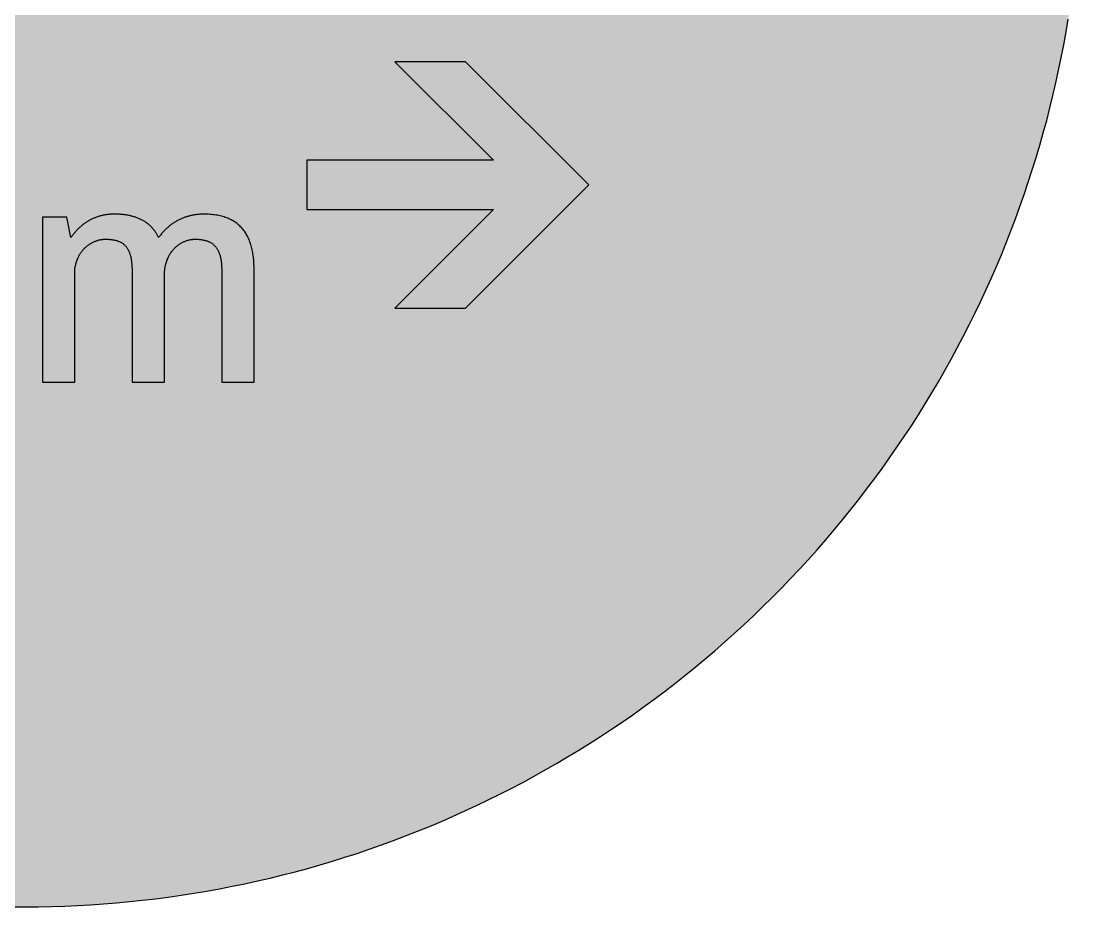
# Model space of a CAD drawing. Header units: millimetres. Extents: x 0 to 212, y 0 to 212.
# Drawn here: x 105.5 to 211.7, y 0.1 to 88.8 of the extents above; entities that cross this region are included whole.
import ezdxf

# ---------------------------------------------------------------- set-up
doc = ezdxf.new("R2010")
doc.units = ezdxf.units.MM

msp = doc.modelspace()

# ---------------------------------------------------------------- hatches: boundary and pattern name
for color, points in [(254, [(211.7189, 105.8869), (211.709, 107.2007), (211.6861, 108.5139), (211.6455, 109.8245), (211.5871, 111.1326), (211.5134, 112.4407), (211.4245, 113.7437), (211.3204, 115.0468), (211.201, 116.3447), (211.0638, 117.6426), (210.9114, 118.9355), (210.7413, 120.2258), (210.5584, 121.5136), (210.3577, 122.7988), (210.1418, 124.079), (209.9107, 125.3566), (209.6643, 126.6292), (209.4027, 127.8992), (209.1258, 129.1641), (208.8337, 130.4239), (208.5264, 131.6812), (208.2038, 132.936), (207.866, 134.1831), (207.5104, 135.4277), (207.1421, 136.6647), (206.7611, 137.8991), (206.3623, 139.1285), (205.9483, 140.3502), (205.5216, 141.5694), (205.0771, 142.781), (204.6199, 143.9901), (204.1474, 145.1915), (203.6623, 146.3853), (203.1619, 147.574), (202.6463, 148.7576), (202.1154, 149.9362), (201.5693, 151.1046), (201.0105, 152.2705), (200.439, 153.4262), (199.8523, 154.5768), (199.2503, 155.7198), (198.6356, 156.8577), (198.0057, 157.9855), (197.3605, 159.1081), (196.7052, 160.2232), (196.0321, 161.3281), (195.3489, 162.4279), (194.6504, 163.5176), (193.9366, 164.6022), (193.2102, 165.6766), (192.471, 166.7434), (191.7167, 167.8), (190.9521, 168.849), (190.1698, 169.8904), (189.3773, 170.9217), (188.5696, 171.9428), (187.7517, 172.9562), (186.9161, 173.9621), (186.0702, 174.9552), (185.2117, 175.9407), (184.338, 176.9161), (183.454, 177.8838), (182.5549, 178.8389), (181.643, 179.7837), (180.721, 180.7185), (179.7837, 181.643), (178.8389, 182.5549), (177.8838, 183.454), (176.9161, 184.338), (175.9407, 185.2117), (174.9552, 186.0702), (173.9621, 186.9161), (172.9562, 187.7492), (171.9428, 188.5696), (170.9217, 189.3773), (169.8904, 190.1698), (168.849, 190.9496), (167.8, 191.7167), (166.7408, 192.471), (165.6766, 193.2102), (164.6022, 193.9366), (163.5176, 194.6504), (162.4279, 195.3489), (161.3281, 196.0321), (160.2232, 196.7052), (159.1081, 197.3631), (157.9855, 198.0057), (156.8577, 198.6356), (155.7198, 199.2503), (154.5768, 199.8523), (153.4262, 200.439), (152.2705, 201.0131), (151.1046, 201.5719), (149.9362, 202.1154), (148.7576, 202.6463), (147.574, 203.1619), (146.3853, 203.6623), (145.1889, 204.15), (143.9875, 204.6199), (142.781, 205.0796), (141.5694, 205.5216), (140.3502, 205.9483), (139.1285, 206.3623), (137.8991, 206.7611), (136.6647, 207.1446), (135.4252, 207.5129), (134.1831, 207.866), (132.9334, 208.2038), (131.6812, 208.5264), (130.4239, 208.8337), (129.1641, 209.1284), (127.8966, 209.4052), (126.6292, 209.6668), (125.3541, 209.9132), (124.0765, 210.1444), (122.7963, 210.3603), (121.5136, 210.5584), (120.2258, 210.7438), (118.9355, 210.9114), (117.6401, 211.0638), (116.3447, 211.201), (115.0468, 211.3229), (113.7437, 211.4271), (112.4382, 211.516), (111.1326, 211.5896), (109.8245, 211.6455), (108.5113, 211.6861), (107.1982, 211.7115), (105.885, 211.7192), (104.5693, 211.7115), (103.2561, 211.6861), (101.9454, 211.6455), (100.6373, 211.5896), (99.3292, 211.516), (98.0262, 211.4271), (96.7232, 211.3229), (95.4253, 211.201), (94.1273, 211.0638), (92.8345, 210.9114), (91.5441, 210.7438), (90.2564, 210.5584), (88.9711, 210.3603), (87.691, 210.1444), (86.4133, 209.9132), (85.1408, 209.6668), (83.8708, 209.4052), (82.6059, 209.1284), (81.346, 208.8337), (80.0887, 208.5264), (78.834, 208.2038), (77.5868, 207.866), (76.3422, 207.5129), (75.1053, 207.1446), (73.8708, 206.7611), (72.6415, 206.3623), (71.4197, 205.9483), (70.2005, 205.5216), (68.9889, 205.0796), (67.7799, 204.6199), (66.5785, 204.15), (65.3847, 203.6623), (64.196, 203.1619), (63.0123, 202.6463), (61.8338, 202.1154), (60.6628, 201.5719), (59.4995, 201.0131), (58.3438, 200.439), (57.1932, 199.8523), (56.0502, 199.2503), (54.9123, 198.6356), (53.7845, 198.0057), (52.6618, 197.3631), (51.5468, 196.7052), (50.4419, 196.0321), (49.342, 195.3489), (48.2524, 194.6504), (47.1678, 193.9366), (46.0934, 193.2102), (45.0266, 192.471), (43.9699, 191.7167), (42.9209, 190.9496), (41.8795, 190.1698), (40.8483, 189.3773), (39.8272, 188.5696), (38.8137, 187.7492), (37.8079, 186.9161), (36.8148, 186.0702), (35.8292, 185.2117), (34.8539, 184.338), (33.8861, 183.454), (32.9311, 182.5549), (31.9862, 181.643), (31.049, 180.7185), (30.1269, 179.7837), (29.2151, 178.8389), (28.3159, 177.8838), (27.432, 176.9161), (26.5582, 175.9407), (25.6997, 174.9552), (24.8539, 173.9621), (24.0208, 172.9562), (23.2004, 171.9428), (22.3926, 170.9217), (21.6002, 169.8904), (20.8204, 168.849), (20.0533, 167.8), (19.2989, 166.7434), (18.5598, 165.6766), (17.8333, 164.6022), (17.1196, 163.5176), (16.4211, 162.4279), (15.7378, 161.3281), (15.0647, 160.2232), (14.4069, 159.1081), (13.7643, 157.9855), (13.1343, 156.8577), (12.5197, 155.7198), (11.9177, 154.5768), (11.3309, 153.4262), (10.7569, 152.2705), (10.1981, 151.1046), (9.6545, 149.9362), (9.1237, 148.7576), (8.6081, 147.574), (8.1077, 146.3853), (7.62, 145.1915), (7.1501, 143.9901), (6.6904, 142.781), (6.2484, 141.5694), (5.8217, 140.3502), (5.4077, 139.1285), (5.0089, 137.8991), (4.6253, 136.6647), (4.257, 135.4277), (3.904, 134.1831), (3.5662, 132.936), (3.2436, 131.6812), (2.9362, 130.4239), (2.6416, 129.1641), (2.3647, 127.8992), (2.1031, 126.6292), (1.8567, 125.3566), (1.6256, 124.079), (1.4097, 122.7988), (1.2116, 121.5136), (1.0262, 120.2258), (0.8585, 118.9355), (0.7061, 117.6426), (0.569, 116.3447), (0.447, 115.0468), (0.3429, 113.7437), (0.254, 112.4407), (0.1803, 111.1326), (0.1245, 109.8245), (0.0838, 108.5139), (0.0584, 107.2007), (0.0508, 105.885), (0.0584, 104.5718), (0.0838, 103.2586), (0.1245, 101.9454), (0.1803, 100.6373), (0.254, 99.3318), (0.3429, 98.0262), (0.447, 96.7232), (0.569, 95.4253), (0.7061, 94.1299), (0.8585, 92.8345), (1.0262, 91.5441), (1.2116, 90.2564), (1.4097, 88.9737), (1.6256, 87.6935), (1.8567, 86.4159), (2.1031, 85.1408), (2.3647, 83.8733), (2.6416, 82.6059), (2.9362, 81.346), (3.2436, 80.0887), (3.5662, 78.8365), (3.904, 77.5868), (4.257, 76.3448), (4.6253, 75.1053), (5.0089, 73.8708), (5.4077, 72.6415), (5.8217, 71.4197), (6.2484, 70.2005), (6.6904, 68.9889), (7.1501, 67.7824), (7.62, 66.581), (8.1077, 65.3847), (8.6081, 64.196), (9.1237, 63.0123), (9.6545, 61.8338), (10.1981, 60.6654), (10.7569, 59.4995), (11.3309, 58.3438), (11.9177, 57.1932), (12.5197, 56.0502), (13.1343, 54.9123), (13.7643, 53.7845), (14.4069, 52.6618), (15.0647, 51.5468), (15.7378, 50.4419), (16.4211, 49.342), (17.1196, 48.2524), (17.8333, 47.1678), (18.5598, 46.0934), (19.2989, 45.0291), (20.0533, 43.9699), (20.8204, 42.9209), (21.6002, 41.8795), (22.3926, 40.8483), (23.2004, 39.8272), (24.0208, 38.8137), (24.8539, 37.8079), (25.6997, 36.8148), (26.5582, 35.8292), (27.432, 34.8539), (28.3159, 33.8861), (29.2151, 32.9311), (30.1269, 31.9862), (31.049, 31.049), (31.9862, 30.1269), (32.9311, 29.2151), (33.8861, 28.3159), (34.8539, 27.432), (35.8292, 26.5582), (36.8148, 25.6997), (37.8079, 24.8539), (38.8137, 24.0182), (39.8272, 23.2004), (40.8483, 22.3926), (41.8795, 21.6002), (42.9209, 20.8178), (43.9699, 20.0533), (45.0266, 19.2989), (46.0934, 18.5598), (47.1678, 17.8333), (48.2524, 17.1196), (49.342, 16.4211), (50.4419, 15.7378), (51.5468, 15.0647), (52.6618, 14.4094), (53.7845, 13.7643), (54.9123, 13.1343), (56.0502, 12.5197), (57.1932, 11.9177), (58.3438, 11.3309), (59.4995, 10.7594), (60.6628, 10.2006), (61.8338, 9.6545), (63.0123, 9.1237), (64.196, 8.6081), (65.3847, 8.1077), (66.5785, 7.6225), (67.7799, 7.1501), (68.9889, 6.6929), (70.2005, 6.2484), (71.4197, 5.8217), (72.6415, 5.4077), (73.8708, 5.0089), (75.1053, 4.6279), (76.3422, 4.2596), (77.5868, 3.904), (78.834, 3.5662), (80.0887, 3.2436), (81.346, 2.9362), (82.6059, 2.6441), (83.8708, 2.3673), (85.1408, 2.1057), (86.4133, 1.8593), (87.691, 1.6281), (88.9711, 1.4122), (90.2564, 1.2116), (91.5441, 1.0287), (92.8345, 0.8585), (94.1273, 0.7061), (95.4253, 0.569), (96.7232, 0.4496), (98.0262, 0.3454), (99.3292, 0.2565), (100.6373, 0.1829), (101.9454, 0.1245), (103.2561, 0.0838), (104.5693, 0.061), (105.885, 0.0533), (107.1982, 0.061), (108.5113, 0.0838), (109.8245, 0.1245), (111.1326, 0.1829), (112.4382, 0.2565), (113.7437, 0.3454), (115.0468, 0.4496), (116.3447, 0.569), (117.6401, 0.7061), (118.9355, 0.8585), (120.2258, 1.0287), (121.5136, 1.2116), (122.7963, 1.4122), (124.0765, 1.6281), (125.3541, 1.8593), (126.6292, 2.1057), (127.8966, 2.3673), (129.1641, 2.6441), (130.4239, 2.9362), (131.6812, 3.2436), (132.9334, 3.5662), (134.1831, 3.904), (135.4252, 4.2596), (136.6647, 4.6279), (137.8991, 5.0089), (139.1285, 5.4077), (140.3502, 5.8217), (141.5694, 6.2484), (142.781, 6.6929), (143.9875, 7.1501), (145.1889, 7.6225), (146.3853, 8.1077), (147.574, 8.6081), (148.7576, 9.1237), (149.9362, 9.6545), (151.1046, 10.2006), (152.2705, 10.7594), (153.4262, 11.3309), (154.5768, 11.9177), (155.7198, 12.5197), (156.8577, 13.1343), (157.9855, 13.7643), (159.1081, 14.4094), (160.2232, 15.0647), (161.3281, 15.7378), (162.4279, 16.4211), (163.5176, 17.1196), (164.6022, 17.8333), (165.6766, 18.5598), (166.7408, 19.2989), (167.8, 20.0533), (168.849, 20.8178), (169.8904, 21.6002), (170.9217, 22.3926), (171.9428, 23.2004), (172.9562, 24.0182), (173.9621, 24.8539), (174.9552, 25.6997), (175.9407, 26.5582), (176.9161, 27.432), (177.8838, 28.3159), (178.8389, 29.2151), (179.7837, 30.1269), (180.721, 31.049), (181.643, 31.9862), (182.5549, 32.9311), (183.454, 33.8861), (184.338, 34.8539), (185.2117, 35.8292), (186.0702, 36.8148), (186.9161, 37.8079), (187.7517, 38.8137), (188.5696, 39.8272), (189.3773, 40.8483), (190.1698, 41.8795), (190.9521, 42.9209), (191.7167, 43.9699), (192.471, 45.0291), (193.2102, 46.0934), (193.9366, 47.1678), (194.6504, 48.2524), (195.3489, 49.342), (196.0321, 50.4419), (196.7052, 51.5468), (197.3605, 52.6618), (198.0057, 53.7845), (198.6356, 54.9123), (199.2503, 56.0502), (199.8523, 57.1932), (200.439, 58.3438), (201.0105, 59.4995), (201.5693, 60.6654), (202.1154, 61.8338), (202.6463, 63.0123), (203.1619, 64.196), (203.6623, 65.3847), (204.1474, 66.581), (204.6199, 67.7824), (205.0771, 68.9889), (205.5216, 70.2005), (205.9483, 71.4197), (206.3623, 72.6415), (206.7611, 73.8708), (207.1421, 75.1053), (207.5104, 76.3448), (207.866, 77.5868), (208.2038, 78.8365), (208.5264, 80.0887), (208.8337, 81.346), (209.1258, 82.6059), (209.4027, 83.8733), (209.6643, 85.1408), (209.9107, 86.4159), (210.1418, 87.6935), (210.3577, 88.9737), (210.5584, 90.2564), (210.7413, 91.5441), (210.9114, 92.8345), (211.0638, 94.1299), (211.201, 95.4253), (211.3204, 96.7232), (211.4245, 98.0262), (211.5134, 99.3318), (211.5871, 100.6373), (211.6455, 101.9454), (211.6861, 103.2586), (211.709, 104.5718), (211.7166, 105.885)]), (59, [(162.33, 72.3731), (149.9828, 84.7203), (142.9272, 84.7203), (152.805, 74.8425), (134.1078, 74.8425), (134.1078, 69.9036), (152.805, 69.9036), (142.9272, 60.0258), (149.9828, 60.0258)]), (59, [(119.8316, 52.6175), (119.8316, 63.2531), (119.8321, 63.3705), (119.8347, 63.4898), (119.8423, 63.6041), (119.8499, 63.7159), (119.8626, 63.8277), (119.8753, 63.9369), (119.8905, 64.0436), (119.9083, 64.1477), (119.9286, 64.2518), (119.9515, 64.3509), (119.9769, 64.45), (120.0023, 64.5465), (120.0302, 64.6405), (120.0607, 64.7344), (120.0937, 64.8233), (120.1268, 64.9122), (120.1649, 64.9986), (120.2004, 65.0824), (120.2411, 65.1662), (120.2817, 65.245), (120.3249, 65.3237), (120.3681, 65.3999), (120.4138, 65.4736), (120.4595, 65.5472), (120.5078, 65.6184), (120.556, 65.6869), (120.6068, 65.753), (120.6602, 65.819), (120.7135, 65.88), (120.7668, 65.9409), (120.8227, 65.9994), (120.8786, 66.0578), (120.9345, 66.1137), (120.9929, 66.167), (121.0513, 66.2178), (121.1097, 66.2686), (121.1707, 66.3143), (121.2317, 66.36), (121.2926, 66.4058), (121.3561, 66.4489), (121.4171, 66.487), (121.4806, 66.5277), (121.5441, 66.5632), (121.6076, 66.5988), (121.6736, 66.6318), (121.7371, 66.6623), (121.8006, 66.6928), (121.8667, 66.7207), (121.9302, 66.7487), (121.9962, 66.7715), (122.0597, 66.7944), (122.1257, 66.8147), (122.1892, 66.835), (122.2553, 66.8528), (122.3188, 66.868), (122.3823, 66.8833), (122.4458, 66.896), (122.5093, 66.9061), (122.5728, 66.9138), (122.6337, 66.9214), (122.6972, 66.929), (122.7582, 66.9315), (122.8192, 66.9341), (122.8776, 66.9341), (122.9665, 66.9341), (123.0528, 66.9315), (123.1392, 66.929), (123.223, 66.9239), (123.3043, 66.9188), (123.3856, 66.9112), (123.4643, 66.9036), (123.5405, 66.8934), (123.6167, 66.8807), (123.6904, 66.868), (123.764, 66.8528), (123.8352, 66.8376), (123.9037, 66.8198), (123.9723, 66.802), (124.0384, 66.7817), (124.1044, 66.7614), (124.1679, 66.7385), (124.2289, 66.7131), (124.2898, 66.6877), (124.3482, 66.6598), (124.4067, 66.6293), (124.4625, 66.5988), (124.5159, 66.5683), (124.5692, 66.5328), (124.62, 66.4972), (124.6708, 66.4616), (124.7191, 66.4235), (124.7673, 66.3829), (124.8131, 66.3397), (124.8562, 66.2965), (124.8994, 66.2508), (124.9426, 66.2051), (124.9807, 66.1568), (125.0213, 66.106), (125.0594, 66.0552), (125.095, 66.0019), (125.128, 65.946), (125.1636, 65.8876), (125.1941, 65.8292), (125.2245, 65.7682), (125.255, 65.7073), (125.283, 65.6438), (125.3084, 65.5777), (125.3338, 65.5091), (125.3592, 65.4406), (125.382, 65.3694), (125.4023, 65.2958), (125.4227, 65.2196), (125.443, 65.1434), (125.4582, 65.0646), (125.476, 64.9859), (125.4912, 64.9021), (125.5039, 64.8183), (125.5166, 64.7319), (125.5293, 64.643), (125.5395, 64.5541), (125.5471, 64.4601), (125.5547, 64.3661), (125.5624, 64.2696), (125.5674, 64.1731), (125.5725, 64.0715), (125.5751, 63.9699), (125.5751, 63.8658), (125.5776, 63.7591), (125.578, 52.6175), (128.8161, 52.6175), (128.8161, 63.9202), (128.8136, 64.0842), (128.811, 64.2468), (128.8059, 64.4093), (128.7983, 64.5668), (128.7882, 64.7217), (128.7755, 64.8767), (128.7602, 65.0291), (128.745, 65.1764), (128.7247, 65.3237), (128.7043, 65.4685), (128.6789, 65.6107), (128.6535, 65.7479), (128.6256, 65.8851), (128.5951, 66.0197), (128.5621, 66.1518), (128.5265, 66.2813), (128.4884, 66.4083), (128.4478, 66.5328), (128.4046, 66.6547), (128.3614, 66.7766), (128.3132, 66.8934), (128.2624, 67.0077), (128.2116, 67.1195), (128.1557, 67.2287), (128.0973, 67.3354), (128.0389, 67.4421), (127.9754, 67.5437), (127.9119, 67.6427), (127.8433, 67.7393), (127.7722, 67.8332), (127.701, 67.9247), (127.6248, 68.0136), (127.5461, 68.0999), (127.4674, 68.1838), (127.3835, 68.265), (127.2972, 68.3438), (127.2083, 68.42), (127.1168, 68.4936), (127.0229, 68.5648), (126.9263, 68.6333), (126.8273, 68.6994), (126.7257, 68.7603), (126.6215, 68.8213), (126.5149, 68.8772), (126.4031, 68.9331), (126.2913, 68.9839), (126.1745, 69.0347), (126.0577, 69.0804), (125.9357, 69.1236), (125.8113, 69.1642), (125.6843, 69.2023), (125.5547, 69.2379), (125.4201, 69.2709), (125.2855, 69.3014), (125.1458, 69.3268), (125.0061, 69.3522), (124.8613, 69.3725), (124.714, 69.3928), (124.5641, 69.408), (124.4092, 69.4207), (124.2543, 69.4309), (124.0942, 69.4385), (123.9317, 69.4411), (123.7666, 69.4436), (123.6878, 69.4436), (123.6091, 69.4411), (123.5304, 69.4385), (123.4516, 69.436), (123.3729, 69.4309), (123.2941, 69.4233), (123.2154, 69.4182), (123.1367, 69.408), (123.0579, 69.4004), (122.9792, 69.3903), (122.9004, 69.3776), (122.8217, 69.3649), (122.743, 69.3522), (122.6642, 69.3369), (122.588, 69.3217), (122.5093, 69.3039), (122.4305, 69.2861), (122.3543, 69.2658), (122.2756, 69.2455), (122.1994, 69.2252), (122.1232, 69.2023), (122.047, 69.1769), (121.9708, 69.154), (121.8946, 69.1261), (121.8184, 69.1007), (121.7422, 69.0702), (121.6685, 69.0423), (121.5949, 69.0118), (121.5187, 68.9788), (121.445, 68.9458), (121.3714, 68.9102), (121.2977, 68.8746), (121.2266, 68.8391), (121.1529, 68.801), (121.0818, 68.7629), (121.0107, 68.7222), (120.9396, 68.6816), (120.8684, 68.6384), (120.7999, 68.5927), (120.7313, 68.5495), (120.6602, 68.5013), (120.5941, 68.4555), (120.5255, 68.4073), (120.457, 68.3565), (120.3909, 68.3057), (120.3249, 68.2523), (120.2614, 68.199), (120.1953, 68.1431), (120.1318, 68.0872), (120.0683, 68.0314), (120.0048, 67.9729), (119.9439, 67.912), (119.8829, 67.851), (119.822, 67.7875), (119.761, 67.724), (119.7026, 67.6605), (119.6442, 67.5945), (119.5857, 67.5259), (119.5299, 67.4573), (119.474, 67.3862), (119.4181, 67.3151), (119.3648, 67.244), (119.3114, 67.1703), (119.2581, 67.0941), (119.2225, 67.1652), (119.187, 67.2363), (119.1514, 67.3075), (119.1133, 67.376), (119.0727, 67.4446), (119.0346, 67.5107), (118.9914, 67.5767), (118.9507, 67.6427), (118.9076, 67.7037), (118.8618, 67.7672), (118.8161, 67.8282), (118.7704, 67.8891), (118.7221, 67.9475), (118.6739, 68.006), (118.6231, 68.0618), (118.5723, 68.1177), (118.5189, 68.1711), (118.4681, 68.2244), (118.4123, 68.2777), (118.3564, 68.3285), (118.3005, 68.3793), (118.2421, 68.4276), (118.1837, 68.4733), (118.1227, 68.5216), (118.0617, 68.5673), (118.0008, 68.6105), (117.9373, 68.6537), (117.8738, 68.6968), (117.8077, 68.7375), (117.7417, 68.7756), (117.6731, 68.8137), (117.6045, 68.8518), (117.5334, 68.8873), (117.4623, 68.9229), (117.3912, 68.9585), (117.3175, 68.9915), (117.2413, 69.022), (117.1651, 69.0524), (117.0889, 69.0829), (117.0102, 69.1109), (116.9314, 69.1363), (116.8502, 69.1642), (116.7689, 69.1871), (116.6876, 69.2125), (116.6038, 69.2353), (116.5174, 69.2556), (116.4311, 69.276), (116.3447, 69.2963), (116.2558, 69.3141), (116.1644, 69.3293), (116.0729, 69.3445), (115.9815, 69.3598), (115.8875, 69.3725), (115.7935, 69.3852), (115.697, 69.3953), (115.6005, 69.4055), (115.504, 69.4157), (115.4049, 69.4233), (115.3033, 69.4284), (115.2017, 69.4334), (115.0976, 69.4385), (114.9934, 69.4411), (114.8893, 69.4436), (114.7826, 69.4436), (114.7039, 69.4436), (114.6277, 69.4411), (114.5515, 69.4385), (114.4727, 69.4334), (114.3965, 69.4284), (114.3203, 69.4233), (114.2441, 69.4157), (114.1679, 69.408), (114.0917, 69.3979), (114.0155, 69.3877), (113.9393, 69.375), (113.8631, 69.3623), (113.7869, 69.3496), (113.7133, 69.3344), (113.6371, 69.3166), (113.5634, 69.2988), (113.4872, 69.281), (113.4135, 69.2607), (113.3399, 69.2404), (113.2662, 69.2175), (113.1926, 69.1947), (113.1189, 69.1718), (113.0478, 69.1464), (112.9741, 69.1185), (112.903, 69.0905), (112.8319, 69.0626), (112.7582, 69.0321), (112.6871, 69.0016), (112.6185, 68.9686), (112.5474, 68.9356), (112.4788, 68.9), (112.4077, 68.8645), (112.3391, 68.8264), (112.2705, 68.7883), (112.202, 68.7502), (112.1359, 68.7095), (112.0673, 68.6664), (112.0013, 68.6232), (111.9353, 68.58), (111.8692, 68.5343), (111.8032, 68.4886), (111.7397, 68.4403), (111.6736, 68.392), (111.6101, 68.3412), (111.5466, 68.2904), (111.4857, 68.2396), (111.4222, 68.1863), (111.3612, 68.1304), (111.3003, 68.0745), (111.2393, 68.0187), (111.1809, 67.9602), (111.1225, 67.8993), (111.064, 67.8409), (111.0056, 67.7774), (110.9472, 67.7139), (110.8913, 67.6504), (110.8354, 67.5843), (110.7796, 67.5183), (110.7262, 67.4497), (110.6729, 67.3811), (110.6195, 67.3125), (110.5662, 67.2414), (110.5154, 67.1678), (110.4646, 67.0941), (110.0529, 69.1261), (107.6082, 69.1261), (107.6082, 52.6175), (110.8467, 52.6175), (110.8467, 63.4432), (110.8456, 63.5533), (110.8507, 63.6651), (110.8583, 63.7718), (110.8659, 63.8785), (110.8786, 63.9826), (110.8913, 64.0867), (110.9066, 64.1858), (110.9243, 64.2849), (110.9472, 64.3814), (110.9701, 64.4754), (110.9929, 64.5693), (111.0209, 64.6608), (111.0488, 64.7497), (111.0793, 64.836), (111.1123, 64.9224), (111.1479, 65.0062), (111.1834, 65.0875), (111.2215, 65.1662), (111.2622, 65.245), (111.3028, 65.3212), (111.346, 65.3948), (111.3892, 65.4685), (111.4349, 65.5396), (111.4831, 65.6082), (111.5314, 65.6742), (111.5822, 65.7403), (111.633, 65.8038), (111.6863, 65.8647), (111.7397, 65.9257), (111.793, 65.9816), (111.8489, 66.04), (111.9048, 66.0933), (111.9632, 66.1467), (112.0216, 66.1975), (112.08, 66.2457), (112.1385, 66.294), (112.1994, 66.3397), (112.2604, 66.3829), (112.3213, 66.4261), (112.3848, 66.4667), (112.4483, 66.5048), (112.5093, 66.5429), (112.5728, 66.5785), (112.6388, 66.6115), (112.7023, 66.642), (112.7658, 66.6725), (112.8293, 66.7029), (112.8954, 66.7283), (112.9589, 66.7537), (113.0249, 66.7766), (113.0884, 66.7995), (113.1519, 66.8198), (113.2154, 66.8376), (113.2815, 66.8553), (113.345, 66.8706), (113.4059, 66.8833), (113.4694, 66.896), (113.5329, 66.9061), (113.5939, 66.9163), (113.6548, 66.9214), (113.7158, 66.929), (113.7768, 66.9315), (113.8352, 66.9341), (113.8936, 66.9341), (113.9825, 66.9341), (114.0689, 66.9315), (114.1552, 66.929), (114.239, 66.9265), (114.3203, 66.9214), (114.3991, 66.9138), (114.4803, 66.9061), (114.5565, 66.896), (114.6327, 66.8858), (114.7064, 66.8731), (114.7801, 66.8604), (114.8486, 66.8452), (114.9198, 66.8299), (114.9883, 66.8122), (115.0544, 66.7944), (115.1179, 66.7741), (115.1814, 66.7512), (115.2449, 66.7283), (115.3033, 66.7055), (115.3643, 66.6775), (115.4201, 66.6496), (115.476, 66.6217), (115.5319, 66.5912), (115.5852, 66.5582), (115.636, 66.5251), (115.6868, 66.4896), (115.7351, 66.4515), (115.7808, 66.4134), (115.8265, 66.3727), (115.8723, 66.3296), (115.9154, 66.2864), (115.9561, 66.2407), (115.9967, 66.1924), (116.0348, 66.1441), (116.0729, 66.0933), (116.1085, 66.04), (116.144, 65.9867), (116.1771, 65.9282), (116.2101, 65.8724), (116.2406, 65.8114), (116.2685, 65.7504), (116.2964, 65.6844), (116.3244, 65.6184), (116.3498, 65.5523), (116.3726, 65.4812), (116.3955, 65.4101), (116.4184, 65.3364), (116.4387, 65.2602), (116.4565, 65.184), (116.4742, 65.1027), (116.492, 65.0215), (116.5047, 64.9376), (116.52, 64.8513), (116.5327, 64.7624), (116.5428, 64.6735), (116.553, 64.5795), (116.5631, 64.4855), (116.5708, 64.389), (116.5758, 64.2899), (116.5835, 64.1883), (116.586, 64.0842), (116.5885, 63.9775), (116.5911, 63.8708), (116.5911, 63.7591), (116.5931, 52.6175)])]:
    msp.add_hatch(color=color).paths.add_polyline_path(points)

# ---------------------------------------------------------------- linework, layer by layer
at = {"color": 254}
msp.add_lwpolyline([(104.5693, 0.061), (105.885, 0.0533), (107.1982, 0.061), (108.5113, 0.0838), (109.8245, 0.1245), (111.1326, 0.1829), (112.4382, 0.2565), (113.7437, 0.3454), (115.0468, 0.4496), (116.3447, 0.569), (117.6401, 0.7061), (118.9355, 0.8585), (120.2258, 1.0287), (121.5136, 1.2116), (122.7963, 1.4122), (124.0765, 1.6281), (125.3541, 1.8593), (126.6292, 2.1057), (127.8966, 2.3673), (129.1641, 2.6441), (130.4239, 2.9362), (131.6812, 3.2436), (132.9334, 3.5662), (134.1831, 3.904), (135.4252, 4.2596), (136.6647, 4.6279), (137.8991, 5.0089), (139.1285, 5.4077), (140.3502, 5.8217), (141.5694, 6.2484), (142.781, 6.6929), (143.9875, 7.1501), (145.1889, 7.6225), (146.3853, 8.1077), (147.574, 8.6081), (148.7576, 9.1237), (149.9362, 9.6545), (151.1046, 10.2006), (152.2705, 10.7594), (153.4262, 11.3309), (154.5768, 11.9177), (155.7198, 12.5197), (156.8577, 13.1343), (157.9855, 13.7643), (159.1081, 14.4094), (160.2232, 15.0647), (161.3281, 15.7378), (162.4279, 16.4211), (163.5176, 17.1196), (164.6022, 17.8333), (165.6766, 18.5598), (166.7408, 19.2989), (167.8, 20.0533), (168.849, 20.8178), (169.8904, 21.6002), (170.9217, 22.3926), (171.9428, 23.2004), (172.9562, 24.0182), (173.9621, 24.8539), (174.9552, 25.6997), (175.9407, 26.5582), (176.9161, 27.432), (177.8838, 28.3159), (178.8389, 29.2151), (179.7837, 30.1269), (180.721, 31.049), (181.643, 31.9862), (182.5549, 32.9311), (183.454, 33.8861), (184.338, 34.8539), (185.2117, 35.8292), (186.0702, 36.8148), (186.9161, 37.8079), (187.7517, 38.8137), (188.5696, 39.8272), (189.3773, 40.8483), (190.1698, 41.8795), (190.9521, 42.9209), (191.7167, 43.9699), (192.471, 45.0291), (193.2102, 46.0934), (193.9366, 47.1678), (194.6504, 48.2524), (195.3489, 49.342), (196.0321, 50.4419), (196.7052, 51.5468), (197.3605, 52.6618), (198.0057, 53.7845), (198.6356, 54.9123), (199.2503, 56.0502), (199.8523, 57.1932), (200.439, 58.3438), (201.0105, 59.4995), (201.5693, 60.6654), (202.1154, 61.8338), (202.6463, 63.0123), (203.1619, 64.196), (203.6623, 65.3847), (204.1474, 66.581), (204.6199, 67.7824), (205.0771, 68.9889), (205.5216, 70.2005), (205.9483, 71.4197), (206.3623, 72.6415), (206.7611, 73.8708), (207.1421, 75.1053), (207.5104, 76.3448), (207.866, 77.5868), (208.2038, 78.8365), (208.5264, 80.0887), (208.8337, 81.346), (209.1258, 82.6059), (209.4027, 83.8733), (209.6643, 85.1408), (209.9107, 86.4159), (210.1418, 87.6935), (210.3577, 88.9737)], dxfattribs=at)
at = {"color": 59}
for points in [[(162.33, 72.3731), (149.9828, 84.7203), (142.9272, 84.7203), (152.805, 74.8425), (134.1078, 74.8425), (134.1078, 69.9036), (152.805, 69.9036), (142.9272, 60.0258), (149.9828, 60.0258), (162.33, 72.3731)], [(119.8316, 52.6175), (119.8316, 63.2531), (119.8321, 63.3705), (119.8347, 63.4898), (119.8423, 63.6041), (119.8499, 63.7159), (119.8626, 63.8277), (119.8753, 63.9369), (119.8905, 64.0436), (119.9083, 64.1477), (119.9286, 64.2518), (119.9515, 64.3509), (119.9769, 64.45), (120.0023, 64.5465), (120.0302, 64.6405), (120.0607, 64.7344), (120.0937, 64.8233), (120.1268, 64.9122), (120.1649, 64.9986), (120.2004, 65.0824), (120.2411, 65.1662), (120.2817, 65.245), (120.3249, 65.3237), (120.3681, 65.3999), (120.4138, 65.4736), (120.4595, 65.5472), (120.5078, 65.6184), (120.556, 65.6869), (120.6068, 65.753), (120.6602, 65.819), (120.7135, 65.88), (120.7668, 65.9409), (120.8227, 65.9994), (120.8786, 66.0578), (120.9345, 66.1137), (120.9929, 66.167), (121.0513, 66.2178), (121.1097, 66.2686), (121.1707, 66.3143), (121.2317, 66.36), (121.2926, 66.4058), (121.3561, 66.4489), (121.4171, 66.487), (121.4806, 66.5277), (121.5441, 66.5632), (121.6076, 66.5988), (121.6736, 66.6318), (121.7371, 66.6623), (121.8006, 66.6928), (121.8667, 66.7207), (121.9302, 66.7487), (121.9962, 66.7715), (122.0597, 66.7944), (122.1257, 66.8147), (122.1892, 66.835), (122.2553, 66.8528), (122.3188, 66.868), (122.3823, 66.8833), (122.4458, 66.896), (122.5093, 66.9061), (122.5728, 66.9138), (122.6337, 66.9214), (122.6972, 66.929), (122.7582, 66.9315), (122.8192, 66.9341), (122.8776, 66.9341), (122.9665, 66.9341), (123.0528, 66.9315), (123.1392, 66.929), (123.223, 66.9239), (123.3043, 66.9188), (123.3856, 66.9112), (123.4643, 66.9036), (123.5405, 66.8934), (123.6167, 66.8807), (123.6904, 66.868), (123.764, 66.8528), (123.8352, 66.8376), (123.9037, 66.8198), (123.9723, 66.802), (124.0384, 66.7817), (124.1044, 66.7614), (124.1679, 66.7385), (124.2289, 66.7131), (124.2898, 66.6877), (124.3482, 66.6598), (124.4067, 66.6293), (124.4625, 66.5988), (124.5159, 66.5683), (124.5692, 66.5328), (124.62, 66.4972), (124.6708, 66.4616), (124.7191, 66.4235), (124.7673, 66.3829), (124.8131, 66.3397), (124.8562, 66.2965), (124.8994, 66.2508), (124.9426, 66.2051), (124.9807, 66.1568), (125.0213, 66.106), (125.0594, 66.0552), (125.095, 66.0019), (125.128, 65.946), (125.1636, 65.8876), (125.1941, 65.8292), (125.2245, 65.7682), (125.255, 65.7073), (125.283, 65.6438), (125.3084, 65.5777), (125.3338, 65.5091), (125.3592, 65.4406), (125.382, 65.3694), (125.4023, 65.2958), (125.4227, 65.2196), (125.443, 65.1434), (125.4582, 65.0646), (125.476, 64.9859), (125.4912, 64.9021), (125.5039, 64.8183), (125.5166, 64.7319), (125.5293, 64.643), (125.5395, 64.5541), (125.5471, 64.4601), (125.5547, 64.3661), (125.5624, 64.2696), (125.5674, 64.1731), (125.5725, 64.0715), (125.5751, 63.9699), (125.5751, 63.8658), (125.5776, 63.7591), (125.578, 52.6175), (128.8161, 52.6175), (128.8161, 63.9202), (128.8136, 64.0842), (128.811, 64.2468), (128.8059, 64.4093), (128.7983, 64.5668), (128.7882, 64.7217), (128.7755, 64.8767), (128.7602, 65.0291), (128.745, 65.1764), (128.7247, 65.3237), (128.7043, 65.4685), (128.6789, 65.6107), (128.6535, 65.7479), (128.6256, 65.8851), (128.5951, 66.0197), (128.5621, 66.1518), (128.5265, 66.2813), (128.4884, 66.4083), (128.4478, 66.5328), (128.4046, 66.6547), (128.3614, 66.7766), (128.3132, 66.8934), (128.2624, 67.0077), (128.2116, 67.1195), (128.1557, 67.2287), (128.0973, 67.3354), (128.0389, 67.4421), (127.9754, 67.5437), (127.9119, 67.6427), (127.8433, 67.7393), (127.7722, 67.8332), (127.701, 67.9247), (127.6248, 68.0136), (127.5461, 68.0999), (127.4674, 68.1838), (127.3835, 68.265), (127.2972, 68.3438), (127.2083, 68.42), (127.1168, 68.4936), (127.0229, 68.5648), (126.9263, 68.6333), (126.8273, 68.6994), (126.7257, 68.7603), (126.6215, 68.8213), (126.5149, 68.8772), (126.4031, 68.9331), (126.2913, 68.9839), (126.1745, 69.0347), (126.0577, 69.0804), (125.9357, 69.1236), (125.8113, 69.1642), (125.6843, 69.2023), (125.5547, 69.2379), (125.4201, 69.2709), (125.2855, 69.3014), (125.1458, 69.3268), (125.0061, 69.3522), (124.8613, 69.3725), (124.714, 69.3928), (124.5641, 69.408), (124.4092, 69.4207), (124.2543, 69.4309), (124.0942, 69.4385), (123.9317, 69.4411), (123.7666, 69.4436), (123.6878, 69.4436), (123.6091, 69.4411), (123.5304, 69.4385), (123.4516, 69.436), (123.3729, 69.4309), (123.2941, 69.4233), (123.2154, 69.4182), (123.1367, 69.408), (123.0579, 69.4004), (122.9792, 69.3903), (122.9004, 69.3776), (122.8217, 69.3649), (122.743, 69.3522), (122.6642, 69.3369), (122.588, 69.3217), (122.5093, 69.3039), (122.4305, 69.2861), (122.3543, 69.2658), (122.2756, 69.2455), (122.1994, 69.2252), (122.1232, 69.2023), (122.047, 69.1769), (121.9708, 69.154), (121.8946, 69.1261), (121.8184, 69.1007), (121.7422, 69.0702), (121.6685, 69.0423), (121.5949, 69.0118), (121.5187, 68.9788), (121.445, 68.9458), (121.3714, 68.9102), (121.2977, 68.8746), (121.2266, 68.8391), (121.1529, 68.801), (121.0818, 68.7629), (121.0107, 68.7222), (120.9396, 68.6816), (120.8684, 68.6384), (120.7999, 68.5927), (120.7313, 68.5495), (120.6602, 68.5013), (120.5941, 68.4555), (120.5255, 68.4073), (120.457, 68.3565), (120.3909, 68.3057), (120.3249, 68.2523), (120.2614, 68.199), (120.1953, 68.1431), (120.1318, 68.0872), (120.0683, 68.0314), (120.0048, 67.9729), (119.9439, 67.912), (119.8829, 67.851), (119.822, 67.7875), (119.761, 67.724), (119.7026, 67.6605), (119.6442, 67.5945), (119.5857, 67.5259), (119.5299, 67.4573), (119.474, 67.3862), (119.4181, 67.3151), (119.3648, 67.244), (119.3114, 67.1703), (119.2581, 67.0941), (119.2225, 67.1652), (119.187, 67.2363), (119.1514, 67.3075), (119.1133, 67.376), (119.0727, 67.4446), (119.0346, 67.5107), (118.9914, 67.5767), (118.9507, 67.6427), (118.9076, 67.7037), (118.8618, 67.7672), (118.8161, 67.8282), (118.7704, 67.8891), (118.7221, 67.9475), (118.6739, 68.006), (118.6231, 68.0618), (118.5723, 68.1177), (118.5189, 68.1711), (118.4681, 68.2244), (118.4123, 68.2777), (118.3564, 68.3285), (118.3005, 68.3793), (118.2421, 68.4276), (118.1837, 68.4733), (118.1227, 68.5216), (118.0617, 68.5673), (118.0008, 68.6105), (117.9373, 68.6537), (117.8738, 68.6968), (117.8077, 68.7375), (117.7417, 68.7756), (117.6731, 68.8137), (117.6045, 68.8518), (117.5334, 68.8873), (117.4623, 68.9229), (117.3912, 68.9585), (117.3175, 68.9915), (117.2413, 69.022), (117.1651, 69.0524), (117.0889, 69.0829), (117.0102, 69.1109), (116.9314, 69.1363), (116.8502, 69.1642), (116.7689, 69.1871), (116.6876, 69.2125), (116.6038, 69.2353), (116.5174, 69.2556), (116.4311, 69.276), (116.3447, 69.2963), (116.2558, 69.3141), (116.1644, 69.3293), (116.0729, 69.3445), (115.9815, 69.3598), (115.8875, 69.3725), (115.7935, 69.3852), (115.697, 69.3953), (115.6005, 69.4055), (115.504, 69.4157), (115.4049, 69.4233), (115.3033, 69.4284), (115.2017, 69.4334), (115.0976, 69.4385), (114.9934, 69.4411), (114.8893, 69.4436), (114.7826, 69.4436), (114.7039, 69.4436), (114.6277, 69.4411), (114.5515, 69.4385), (114.4727, 69.4334), (114.3965, 69.4284), (114.3203, 69.4233), (114.2441, 69.4157), (114.1679, 69.408), (114.0917, 69.3979), (114.0155, 69.3877), (113.9393, 69.375), (113.8631, 69.3623), (113.7869, 69.3496), (113.7133, 69.3344), (113.6371, 69.3166), (113.5634, 69.2988), (113.4872, 69.281), (113.4135, 69.2607), (113.3399, 69.2404), (113.2662, 69.2175), (113.1926, 69.1947), (113.1189, 69.1718), (113.0478, 69.1464), (112.9741, 69.1185), (112.903, 69.0905), (112.8319, 69.0626), (112.7582, 69.0321), (112.6871, 69.0016), (112.6185, 68.9686), (112.5474, 68.9356), (112.4788, 68.9), (112.4077, 68.8645), (112.3391, 68.8264), (112.2705, 68.7883), (112.202, 68.7502), (112.1359, 68.7095), (112.0673, 68.6664), (112.0013, 68.6232), (111.9353, 68.58), (111.8692, 68.5343), (111.8032, 68.4886), (111.7397, 68.4403), (111.6736, 68.392), (111.6101, 68.3412), (111.5466, 68.2904), (111.4857, 68.2396), (111.4222, 68.1863), (111.3612, 68.1304), (111.3003, 68.0745), (111.2393, 68.0187), (111.1809, 67.9602), (111.1225, 67.8993), (111.064, 67.8409), (111.0056, 67.7774), (110.9472, 67.7139), (110.8913, 67.6504), (110.8354, 67.5843), (110.7796, 67.5183), (110.7262, 67.4497), (110.6729, 67.3811), (110.6195, 67.3125), (110.5662, 67.2414), (110.5154, 67.1678), (110.4646, 67.0941), (110.0529, 69.1261), (107.6082, 69.1261), (107.6082, 52.6175), (110.8467, 52.6175), (110.8467, 63.4432), (110.8456, 63.5533), (110.8507, 63.6651), (110.8583, 63.7718), (110.8659, 63.8785), (110.8786, 63.9826), (110.8913, 64.0867), (110.9066, 64.1858), (110.9243, 64.2849), (110.9472, 64.3814), (110.9701, 64.4754), (110.9929, 64.5693), (111.0209, 64.6608), (111.0488, 64.7497), (111.0793, 64.836), (111.1123, 64.9224), (111.1479, 65.0062), (111.1834, 65.0875), (111.2215, 65.1662), (111.2622, 65.245), (111.3028, 65.3212), (111.346, 65.3948), (111.3892, 65.4685), (111.4349, 65.5396), (111.4831, 65.6082), (111.5314, 65.6742), (111.5822, 65.7403), (111.633, 65.8038), (111.6863, 65.8647), (111.7397, 65.9257), (111.793, 65.9816), (111.8489, 66.04), (111.9048, 66.0933), (111.9632, 66.1467), (112.0216, 66.1975), (112.08, 66.2457), (112.1385, 66.294), (112.1994, 66.3397), (112.2604, 66.3829), (112.3213, 66.4261), (112.3848, 66.4667), (112.4483, 66.5048), (112.5093, 66.5429), (112.5728, 66.5785), (112.6388, 66.6115), (112.7023, 66.642), (112.7658, 66.6725), (112.8293, 66.7029), (112.8954, 66.7283), (112.9589, 66.7537), (113.0249, 66.7766), (113.0884, 66.7995), (113.1519, 66.8198), (113.2154, 66.8376), (113.2815, 66.8553), (113.345, 66.8706), (113.4059, 66.8833), (113.4694, 66.896), (113.5329, 66.9061), (113.5939, 66.9163), (113.6548, 66.9214), (113.7158, 66.929), (113.7768, 66.9315), (113.8352, 66.9341), (113.8936, 66.9341), (113.9825, 66.9341), (114.0689, 66.9315), (114.1552, 66.929), (114.239, 66.9265), (114.3203, 66.9214), (114.3991, 66.9138), (114.4803, 66.9061), (114.5565, 66.896), (114.6327, 66.8858), (114.7064, 66.8731), (114.7801, 66.8604), (114.8486, 66.8452), (114.9198, 66.8299), (114.9883, 66.8122), (115.0544, 66.7944), (115.1179, 66.7741), (115.1814, 66.7512), (115.2449, 66.7283), (115.3033, 66.7055), (115.3643, 66.6775), (115.4201, 66.6496), (115.476, 66.6217), (115.5319, 66.5912), (115.5852, 66.5582), (115.636, 66.5251), (115.6868, 66.4896), (115.7351, 66.4515), (115.7808, 66.4134), (115.8265, 66.3727), (115.8723, 66.3296), (115.9154, 66.2864), (115.9561, 66.2407), (115.9967, 66.1924), (116.0348, 66.1441), (116.0729, 66.0933), (116.1085, 66.04), (116.144, 65.9867), (116.1771, 65.9282), (116.2101, 65.8724), (116.2406, 65.8114), (116.2685, 65.7504), (116.2964, 65.6844), (116.3244, 65.6184), (116.3498, 65.5523), (116.3726, 65.4812), (116.3955, 65.4101), (116.4184, 65.3364), (116.4387, 65.2602), (116.4565, 65.184), (116.4742, 65.1027), (116.492, 65.0215), (116.5047, 64.9376), (116.52, 64.8513), (116.5327, 64.7624), (116.5428, 64.6735), (116.553, 64.5795), (116.5631, 64.4855), (116.5708, 64.389), (116.5758, 64.2899), (116.5835, 64.1883), (116.586, 64.0842), (116.5885, 63.9775), (116.5911, 63.8708), (116.5911, 63.7591), (116.5931, 52.6175), (119.8316, 52.6175)]]:
    msp.add_lwpolyline(points, dxfattribs=at)

doc.saveas('drawing.dxf')
